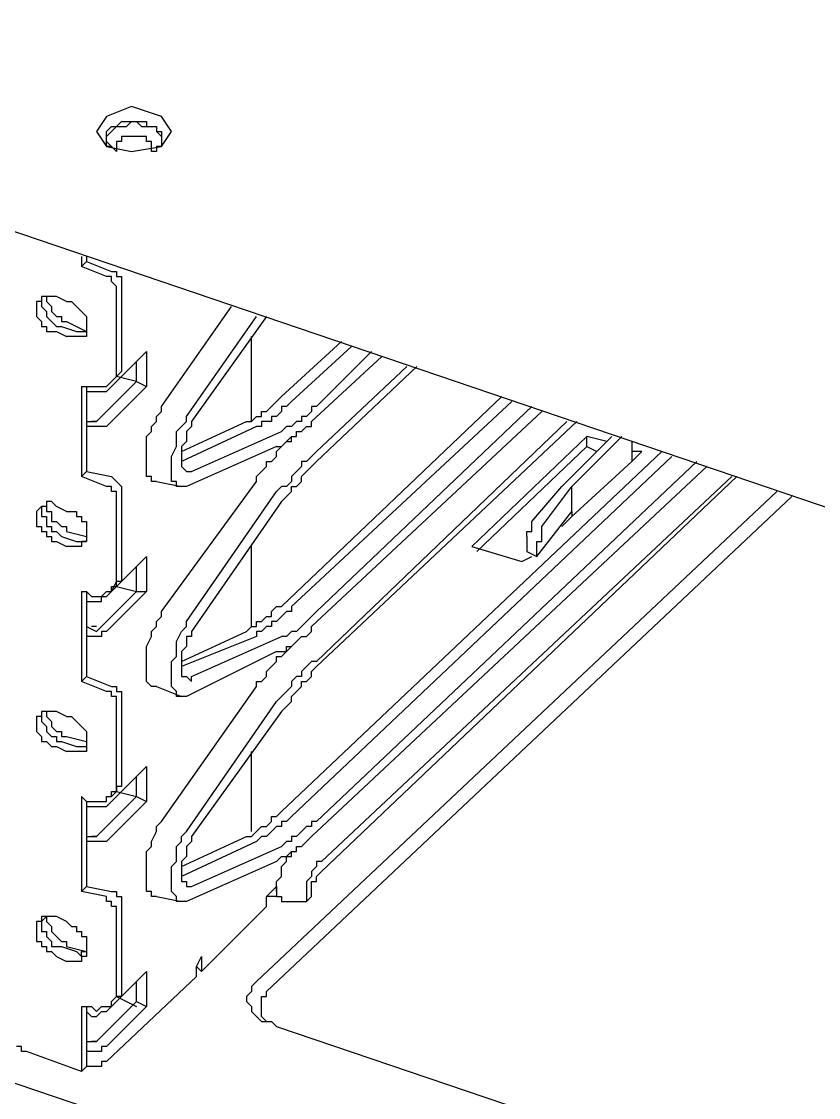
# Model space of a CAD drawing. Header units: millimetres. Extents: x 929 to 1725, y 58 to 532.
# Drawn here: x 993.68 to 1012.33, y 403.61 to 428.79 of the extents above; entities that cross this region are included whole.
import ezdxf

# ---------------------------------------------------------------- set-up
doc = ezdxf.new("R2010")
doc.units = ezdxf.units.MM
doc.header["$MEASUREMENT"] = 0
doc.layers.add('TT-WIRE-EQPM', color=6, linetype='CONTINUOUS')

msp = doc.modelspace()

# ---------------------------------------------------------------- linework, layer by layer
at = {"layer": 'TT-WIRE-EQPM', "linetype": 'Continuous'}
for points in [[(979.05247, 428.79437), (1080.99572, 394.15005)], [(997.19392, 426.21945), (996.95984, 426.57058), (996.25759, 426.80466), (995.67238, 426.57058), (995.4383, 426.21945), (995.67238, 425.86833), (996.25759, 425.75129), (996.95984, 425.86833), (997.19392, 426.21945)], [(995.90646, 425.75129), (995.90646, 425.75129), (995.78942, 425.86833), (995.78942, 425.86833), (995.67238, 425.98537), (995.67238, 425.98537), (995.67238, 425.98537), (995.67238, 426.10241), (995.67238, 426.10241), (995.78942, 426.21945), (995.78942, 426.21945), (995.78942, 426.21945), (995.90646, 426.3365), (996.02351, 426.3365), (996.02351, 426.3365), (996.14055, 426.3365), (996.25759, 426.45354), (996.37463, 426.45354), (996.49167, 426.3365), (996.60871, 426.3365), (996.60871, 426.3365), (996.72575, 426.3365), (996.8428, 426.3365), (996.8428, 426.21945), (996.8428, 426.21945), (996.95984, 426.10241), (996.95984, 426.10241), (996.95984, 425.98537), (996.95984, 425.98537), (996.95984, 425.86833), (996.8428, 425.86833), (996.8428, 425.86833), (996.8428, 425.86833), (996.8428, 425.86833), (996.8428, 425.86833), (996.8428, 425.86833), (996.8428, 425.86833), (996.8428, 425.86833), (996.8428, 425.75129), (996.8428, 425.75129), (996.72575, 425.75129)], [(995.78942, 425.86833), (995.67238, 425.86833), (995.67238, 425.98537), (995.67238, 425.98537), (995.67238, 425.98537), (995.67238, 426.10241), (995.67238, 426.10241), (995.67238, 426.10241), (995.67238, 426.21945), (995.67238, 426.21945), (995.78942, 426.3365), (995.78942, 426.3365), (995.78942, 426.3365), (995.90646, 426.3365), (995.90646, 426.3365), (996.02351, 426.45354), (996.02351, 426.45354), (996.14055, 426.45354), (996.25759, 426.45354), (996.25759, 426.45354), (996.37463, 426.45354), (996.37463, 426.45354), (996.49167, 426.45354), (996.60871, 426.45354), (996.60871, 426.3365), (996.72575, 426.3365), (996.72575, 426.3365), (996.8428, 426.3365), (996.8428, 426.3365), (996.8428, 426.21945), (996.95984, 426.21945), (996.95984, 426.21945), (996.95984, 426.10241), (996.95984, 426.10241), (996.95984, 426.10241), (996.95984, 425.98537), (996.95984, 425.98537), (996.95984, 425.98537), (996.95984, 425.86833), (996.95984, 425.86833), (996.8428, 425.86833), (996.8428, 425.86833)], [(996.72575, 425.75129), (996.72575, 425.75129), (996.72575, 425.86833), (996.72575, 425.86833), (996.72575, 425.86833), (996.72575, 425.98537), (996.72575, 425.98537), (996.60871, 425.98537), (996.60871, 425.98537), (996.60871, 426.10241), (996.49167, 426.10241), (996.49167, 426.10241), (996.37463, 426.10241), (996.37463, 426.10241), (996.25759, 426.10241), (996.25759, 426.10241), (996.14055, 426.10241), (996.14055, 426.10241), (996.02351, 426.10241), (996.02351, 425.98537), (995.90646, 425.98537), (995.90646, 425.98537), (995.90646, 425.98537), (995.90646, 425.98537), (995.90646, 425.86833), (995.90646, 425.86833), (995.90646, 425.86833), (995.90646, 425.86833), (995.90646, 425.75129), (995.90646, 425.75129), (995.90646, 425.75129)], [(995.08717, 423.29341), (995.08717, 423.05933), (995.20421, 423.17637)], [(995.20421, 423.29341), (995.20421, 423.17637)], [(995.67238, 422.82525), (995.08717, 423.05933)], [(995.20421, 423.17637), (995.78942, 422.94229)], [(995.78942, 422.94229), (995.90646, 422.94229), (995.90646, 422.94229), (995.90646, 422.82525), (995.90646, 422.82525), (996.02351, 422.82525), (996.02351, 422.82525), (996.02351, 422.70821), (996.02351, 422.70821), (996.02351, 422.70821), (996.02351, 422.59116)], [(995.90646, 422.47412), (995.90646, 422.47412), (995.90646, 422.59116), (995.90646, 422.59116), (995.90646, 422.59116), (995.78942, 422.70821), (995.78942, 422.70821), (995.78942, 422.70821), (995.78942, 422.82525), (995.67238, 422.82525), (995.67238, 422.82525)], [(995.90646, 420.7185), (995.90646, 422.47412)], [(996.02351, 422.59116), (996.02351, 420.83554)], [(994.50196, 422.35708), (994.38492, 422.35708), (994.38492, 422.35708), (994.26788, 422.35708), (994.26788, 422.35708), (994.26788, 422.35708), (994.15084, 422.35708), (994.15084, 422.35708), (994.15084, 422.24004), (994.15084, 422.24004), (994.0338, 422.24004), (994.0338, 422.24004), (994.0338, 422.123), (994.0338, 422.123), (994.0338, 422.123), (994.0338, 422.123), (994.0338, 422.00596), (994.0338, 421.88891), (994.0338, 421.88891), (994.0338, 421.88891), (994.15084, 421.77187), (994.15084, 421.77187), (994.15084, 421.77187), (994.15084, 421.65483), (994.26788, 421.65483), (994.26788, 421.65483), (994.26788, 421.53779), (994.38492, 421.53779), (994.50196, 421.53779)], [(994.26788, 422.35708), (994.15084, 422.35708), (994.15084, 422.35708), (994.15084, 422.24004), (994.15084, 422.24004), (994.15084, 422.24004), (994.15084, 422.24004), (994.15084, 422.24004), (994.15084, 422.24004), (994.15084, 422.24004), (994.15084, 422.24004), (994.15084, 422.123), (994.15084, 422.123), (994.26788, 422.00596), (994.26788, 421.88891), (994.26788, 421.88891), (994.38492, 421.77187), (994.38492, 421.77187), (994.50196, 421.65483), (994.50196, 421.65483), (994.61901, 421.65483)], [(994.26788, 422.35708), (994.26788, 422.24004), (994.26788, 422.24004), (994.38492, 422.123), (994.38492, 422.00596), (994.38492, 422.00596), (994.50196, 421.88891), (994.61901, 421.88891), (994.61901, 421.77187), (994.73605, 421.77187), (994.73605, 421.77187)], [(994.73605, 422.24004), (994.50196, 422.35708)], [(994.73605, 422.24004), (994.85309, 422.24004), (994.97013, 422.123), (994.97013, 422.123), (994.97013, 422.123), (995.08717, 422.00596), (995.08717, 422.00596), (995.08717, 422.00596), (995.20421, 421.88891), (995.20421, 421.88891), (995.20421, 421.77187), (995.20421, 421.77187), (995.20421, 421.77187), (995.20421, 421.65483), (995.20421, 421.65483), (995.20421, 421.53779), (995.20421, 421.53779), (995.20421, 421.53779), (995.20421, 421.53779), (995.20421, 421.42075), (995.08717, 421.42075), (995.08717, 421.42075), (995.08717, 421.42075), (994.97013, 421.42075), (994.97013, 421.42075), (994.97013, 421.42075), (994.85309, 421.42075), (994.85309, 421.42075), (994.73605, 421.42075)], [(996.95984, 419.78216), (998.59842, 422.123)], [(994.73605, 421.77187), (995.20421, 421.53779)], [(997.54505, 419.54808), (999.18363, 421.88891)], [(999.41771, 421.88891), (997.66209, 419.43104)], [(994.50196, 421.53779), (994.73605, 421.42075)], [(994.61901, 421.65483), (994.97013, 421.53779)], [(994.97013, 421.53779), (994.97013, 421.53779), (994.97013, 421.53779), (994.97013, 421.53779), (995.08717, 421.53779), (995.08717, 421.53779), (995.08717, 421.53779), (995.08717, 421.53779), (995.08717, 421.53779), (995.20421, 421.53779), (995.20421, 421.53779)], [(999.06659, 419.43104), (999.06659, 421.42075)], [(999.76884, 420.01625), (1001.17334, 421.30371)], [(1000.00292, 419.89921), (1001.40742, 421.18666)], [(995.67238, 420.13329), (996.60871, 421.06962)], [(996.60871, 421.06962), (996.60871, 420.25033)], [(1000.47109, 419.43104), (1002.10967, 420.95258)], [(1001.87559, 421.06962), (1000.58813, 419.78216)], [(995.20421, 420.25033), (995.20421, 420.25033), (995.32126, 420.25033), (995.32126, 420.25033), (995.4383, 420.25033), (995.4383, 420.25033), (995.55534, 420.25033), (995.55534, 420.25033), (995.67238, 420.25033), (995.67238, 420.25033), (995.67238, 420.25033), (995.78942, 420.36737), (995.78942, 420.36737), (995.78942, 420.36737), (995.78942, 420.36737), (995.90646, 420.48441), (995.90646, 420.48441), (995.90646, 420.60146), (995.90646, 420.60146), (995.90646, 420.7185), (995.90646, 420.7185)], [(996.02351, 420.83554), (996.02351, 420.83554), (996.02351, 420.7185), (996.02351, 420.7185), (996.02351, 420.7185), (996.02351, 420.60146), (996.02351, 420.60146), (996.02351, 420.60146), (995.90646, 420.48441), (995.90646, 420.48441), (995.90646, 420.48441)], [(996.37463, 420.36737), (996.37463, 420.83554)], [(1000.58813, 418.49471), (1002.92896, 420.7185)], [(1002.69488, 420.7185), (1000.58813, 418.72879)], [(995.78942, 420.36737), (995.90646, 420.48441)], [(996.37463, 420.36737), (995.90646, 420.48441)], [(995.08717, 420.25033), (995.20421, 420.25033)], [(995.08717, 420.25033), (995.08717, 418.14358)], [(995.20421, 420.25033), (995.20421, 418.26062)], [(995.4383, 419.43104), (996.37463, 420.36737)], [(996.60871, 420.25033), (995.67238, 419.314)], [(996.37463, 420.36737), (996.60871, 420.25033)], [(995.20421, 420.13329), (995.32126, 420.13329), (995.32126, 420.13329), (995.32126, 420.13329), (995.4383, 420.13329), (995.4383, 420.13329), (995.4383, 420.13329), (995.55534, 420.13329), (995.55534, 420.13329), (995.55534, 420.13329), (995.67238, 420.13329)], [(998.94955, 419.43104), (998.94955, 419.43104), (999.06659, 419.43104), (999.18363, 419.54808), (999.30067, 419.54808), (999.30067, 419.66512), (999.41771, 419.66512), (999.53475, 419.78216), (999.53475, 419.78216), (999.6518, 419.89921), (999.76884, 420.01625)], [(999.76884, 415.1005), (1004.91867, 420.01625)], [(996.8428, 418.02654), (996.72575, 418.02654), (996.72575, 418.02654), (996.72575, 418.14358), (996.60871, 418.14358), (996.60871, 418.14358), (996.60871, 418.26062), (996.60871, 418.26062), (996.60871, 418.37767), (996.60871, 418.49471), (996.60871, 418.49471), (996.60871, 418.61175), (996.60871, 418.72879), (996.60871, 418.96287), (996.60871, 419.07992), (996.72575, 419.19696), (996.72575, 419.314), (996.8428, 419.43104), (996.8428, 419.54808), (996.95984, 419.66512), (996.95984, 419.78216)], [(1000.00292, 419.89921), (999.88588, 419.78216), (999.76884, 419.78216), (999.76884, 419.66512), (999.6518, 419.54808), (999.53475, 419.54808), (999.53475, 419.43104), (999.41771, 419.43104), (999.30067, 419.43104), (999.30067, 419.314), (999.18363, 419.314)], [(1000.58813, 419.78216), (1000.47109, 419.78216), (1000.47109, 419.66512), (1000.35404, 419.54808), (1000.237, 419.54808), (1000.237, 419.43104), (1000.11996, 419.43104), (1000.00292, 419.314), (1000.00292, 419.314), (999.88588, 419.314), (999.76884, 419.19696)], [(1000.00292, 415.1005), (1005.15275, 419.89921)], [(1000.47109, 414.63233), (1005.855, 419.66512)], [(1005.62092, 419.78216), (1000.58813, 414.98346)], [(995.20421, 419.43104), (995.4383, 419.43104)], [(995.4383, 419.43104), (995.32126, 419.43104)], [(997.54505, 417.9095), (997.54505, 417.9095), (997.54505, 417.9095), (997.428, 417.9095), (997.428, 417.9095), (997.428, 417.9095), (997.31096, 417.9095), (997.31096, 417.9095), (997.31096, 417.9095), (997.31096, 418.02654), (997.31096, 418.02654), (997.19392, 418.02654), (997.19392, 418.14358), (997.19392, 418.14358), (997.19392, 418.26062), (997.19392, 418.37767), (997.19392, 418.49471), (997.19392, 418.61175), (997.31096, 418.84583), (997.31096, 418.96287), (997.31096, 419.19696), (997.428, 419.314), (997.54505, 419.43104), (997.54505, 419.54808)], [(997.66209, 419.43104), (997.66209, 419.314), (997.54505, 419.19696), (997.54505, 419.07992), (997.54505, 418.96287), (997.428, 418.84583), (997.428, 418.72879), (997.428, 418.72879), (997.428, 418.61175), (997.428, 418.49471), (997.428, 418.37767), (997.428, 418.37767), (997.428, 418.37767), (997.54505, 418.26062), (997.54505, 418.26062), (997.54505, 418.26062), (997.54505, 418.26062), (997.54505, 418.26062), (997.66209, 418.26062), (997.66209, 418.26062), (997.66209, 418.26062)], [(997.428, 418.72879), (998.94955, 419.43104)], [(999.6518, 418.84583), (999.76884, 418.84583), (999.88588, 418.96287), (999.88588, 418.96287), (1000.00292, 419.07992), (1000.11996, 419.07992), (1000.11996, 419.19696), (1000.237, 419.19696), (1000.35404, 419.314), (1000.47109, 419.314), (1000.47109, 419.43104)], [(1000.58813, 413.696), (1006.67429, 419.43104)], [(1006.44021, 419.43104), (1000.58813, 413.81304)], [(995.67238, 419.314), (995.55534, 419.314), (995.55534, 419.314), (995.55534, 419.314), (995.4383, 419.314), (995.4383, 419.314), (995.4383, 419.314), (995.32126, 419.314), (995.32126, 419.314), (995.32126, 419.314), (995.20421, 419.314)], [(999.18363, 419.314), (997.428, 418.49471)], [(997.66209, 418.26062), (999.76884, 419.19696)], [(999.18363, 418.02654), (999.18363, 418.14358), (999.30067, 418.26062), (999.41771, 418.37767), (999.41771, 418.49471), (999.53475, 418.49471), (999.6518, 418.61175), (999.6518, 418.72879), (999.76884, 418.84583), (999.88588, 418.96287), (1000.00292, 418.96287)], [(1000.00292, 418.96287), (1000.00292, 419.07992)], [(1006.90838, 419.07992), (1004.21642, 416.505)], [(1007.49358, 419.07992), (1006.32317, 417.9095)], [(1006.55725, 417.32429), (1006.55725, 417.9095), (1007.72767, 419.07992)], [(1006.90838, 418.84583), (1006.90838, 419.07992)], [(1007.37654, 418.96287), (1006.90838, 419.07992)], [(1007.96175, 418.96287), (1007.96175, 418.49471)], [(999.6518, 418.84583), (997.54505, 417.9095)], [(1000.58813, 418.72879), (1000.47109, 418.61175), (1000.35404, 418.49471), (1000.237, 418.49471), (1000.237, 418.37767), (1000.11996, 418.26062), (1000.00292, 418.14358), (1000.00292, 418.02654), (999.88588, 417.9095), (999.76884, 417.9095), (999.6518, 417.79246)], [(999.76884, 410.30179), (1008.664, 418.72879)], [(1004.33346, 416.38796), (1006.90838, 418.84583)], [(1006.90838, 418.84583), (1007.14246, 418.72879)], [(1008.19583, 418.72879), (1007.96175, 418.72879)], [(1007.96175, 418.49471), (1008.19583, 418.72879)], [(999.76884, 417.55837), (999.88588, 417.67542), (1000.00292, 417.79246), (1000.00292, 417.9095), (1000.11996, 417.9095), (1000.237, 418.02654), (1000.237, 418.14358), (1000.35404, 418.26062), (1000.47109, 418.37767), (1000.47109, 418.37767), (1000.58813, 418.49471)], [(1000.00292, 410.18475), (1008.89808, 418.61175)], [(1009.48329, 418.49471), (1000.58813, 410.06771)], [(1006.55725, 417.20725), (1007.96175, 418.49471)], [(995.08717, 418.14358), (995.20421, 418.26062)], [(995.67238, 417.9095), (995.08717, 418.14358)], [(995.20421, 418.26062), (995.78942, 418.14358)], [(995.78942, 418.14358), (995.90646, 418.02654), (995.90646, 418.02654), (995.90646, 418.02654), (995.90646, 418.02654), (996.02351, 417.9095), (996.02351, 417.9095), (996.02351, 417.9095), (996.02351, 417.79246), (996.02351, 417.79246), (996.02351, 417.79246)], [(1000.47109, 409.71659), (1009.71737, 418.37767)], [(1000.70517, 408.8973), (1010.41962, 418.14358)], [(1010.30258, 418.14358), (1000.70517, 409.13138)], [(995.90646, 417.67542), (995.90646, 417.67542), (995.90646, 417.67542), (995.90646, 417.79246), (995.90646, 417.79246), (995.78942, 417.79246), (995.78942, 417.9095), (995.78942, 417.9095), (995.78942, 417.9095), (995.67238, 417.9095), (995.67238, 417.9095)], [(996.8428, 418.02654), (997.428, 417.9095)], [(996.95984, 414.98346), (999.18363, 418.02654)], [(1005.50388, 416.73908), (1005.50388, 416.73908), (1005.50388, 416.73908), (1005.50388, 416.73908), (1005.50388, 416.73908), (1005.50388, 416.73908), (1005.50388, 416.85612), (1005.62092, 416.85612), (1005.62092, 416.85612), (1005.62092, 416.85612), (1005.62092, 416.85612), (1005.62092, 416.97317), (1005.62092, 416.97317), (1005.62092, 416.97317), (1005.62092, 416.97317), (1005.62092, 416.97317), (1005.62092, 416.97317), (1005.62092, 416.97317), (1005.62092, 417.09021), (1005.62092, 417.09021), (1005.62092, 417.09021), (1006.32317, 417.9095)], [(1005.73796, 416.27092), (1005.73796, 416.62204), (1005.73796, 416.62204), (1005.73796, 416.62204), (1005.855, 416.62204), (1005.855, 416.73908), (1005.855, 416.73908), (1005.855, 416.73908), (1005.855, 416.73908), (1005.855, 416.73908), (1005.855, 416.85612), (1005.855, 416.85612), (1005.855, 416.85612), (1005.855, 416.85612), (1005.855, 416.85612), (1005.855, 416.85612), (1005.855, 416.97317), (1005.855, 416.97317), (1005.855, 416.97317), (1005.855, 416.97317), (1005.855, 416.97317), (1005.855, 416.97317), (1006.55725, 417.9095)], [(995.90646, 415.91979), (995.90646, 417.67542)], [(996.02351, 417.79246), (996.02351, 416.03683)], [(997.54505, 414.74938), (999.6518, 417.79246)], [(1011.35596, 417.79246), (999.18363, 406.32238)], [(1011.70708, 417.67542), (999.41771, 406.0883)], [(994.50196, 417.44133), (994.38492, 417.55837), (994.38492, 417.55837), (994.26788, 417.55837), (994.26788, 417.44133), (994.15084, 417.44133), (994.15084, 417.44133), (994.0338, 417.32429), (994.0338, 417.32429), (994.0338, 417.32429), (994.0338, 417.20725), (994.0338, 417.20725), (994.0338, 417.09021), (994.0338, 416.97317), (994.15084, 416.97317), (994.15084, 416.85612), (994.26788, 416.85612), (994.26788, 416.73908), (994.38492, 416.73908), (994.38492, 416.62204), (994.50196, 416.62204)], [(994.26788, 417.44133), (994.15084, 417.44133), (994.15084, 417.44133), (994.15084, 417.44133), (994.15084, 417.44133), (994.15084, 417.44133), (994.15084, 417.44133), (994.15084, 417.44133), (994.15084, 417.32429), (994.15084, 417.32429), (994.15084, 417.32429), (994.15084, 417.32429), (994.15084, 417.20725), (994.26788, 417.20725), (994.26788, 417.09021), (994.26788, 416.97317), (994.38492, 416.97317), (994.38492, 416.85612), (994.50196, 416.85612), (994.50196, 416.85612), (994.61901, 416.73908)], [(994.26788, 417.55837), (994.26788, 417.44133), (994.26788, 417.32429), (994.38492, 417.32429), (994.38492, 417.20725), (994.38492, 417.09021), (994.50196, 417.09021), (994.61901, 416.97317), (994.61901, 416.97317), (994.73605, 416.97317), (994.73605, 416.85612)], [(994.73605, 417.32429), (994.50196, 417.44133)], [(999.76884, 417.55837), (997.66209, 414.51529)], [(994.73605, 417.32429), (994.85309, 417.32429), (994.97013, 417.32429), (994.97013, 417.20725), (994.97013, 417.20725), (995.08717, 417.20725), (995.08717, 417.20725), (995.08717, 417.09021), (995.20421, 417.09021), (995.20421, 416.97317), (995.20421, 416.97317), (995.20421, 416.97317), (995.20421, 416.85612), (995.20421, 416.85612), (995.20421, 416.73908), (995.20421, 416.73908), (995.20421, 416.73908), (995.20421, 416.62204), (995.20421, 416.62204), (995.20421, 416.62204), (995.08717, 416.62204), (995.08717, 416.62204), (995.08717, 416.505), (994.97013, 416.505), (994.97013, 416.505), (994.97013, 416.505), (994.85309, 416.505), (994.85309, 416.505), (994.73605, 416.505)], [(1005.50388, 416.38796), (1005.73796, 416.27092), (1006.55725, 417.32429)], [(1006.32317, 416.97317), (1006.55725, 417.20725)], [(1006.55725, 417.32429), (1006.55725, 417.20725)], [(994.61901, 416.73908), (994.97013, 416.62204)], [(994.73605, 416.85612), (995.20421, 416.73908)], [(1005.50388, 416.73908), (1005.50388, 416.38796)], [(994.50196, 416.62204), (994.73605, 416.505)], [(994.97013, 416.62204), (994.97013, 416.62204), (994.97013, 416.62204), (994.97013, 416.62204), (995.08717, 416.62204), (995.08717, 416.62204), (995.08717, 416.62204), (995.08717, 416.62204), (995.08717, 416.62204), (995.20421, 416.62204), (995.20421, 416.62204)], [(999.06659, 414.63233), (999.06659, 416.505)], [(1004.21642, 416.505), (1005.38683, 416.15387)], [(995.67238, 415.33458), (996.60871, 416.27092)], [(996.60871, 416.27092), (996.60871, 415.45163)], [(1005.38683, 416.15387), (1005.62092, 416.27092)], [(995.20421, 415.45163), (995.20421, 415.45163), (995.32126, 415.33458), (995.32126, 415.33458), (995.4383, 415.33458), (995.4383, 415.33458), (995.55534, 415.33458), (995.55534, 415.33458), (995.67238, 415.45163), (995.67238, 415.45163), (995.67238, 415.45163), (995.78942, 415.45163), (995.78942, 415.45163), (995.78942, 415.56867), (995.78942, 415.56867), (995.90646, 415.56867), (995.90646, 415.68571), (995.90646, 415.68571), (995.90646, 415.80275), (995.90646, 415.80275), (995.90646, 415.91979)], [(996.02351, 416.03683), (996.02351, 415.91979), (996.02351, 415.91979), (996.02351, 415.91979), (996.02351, 415.80275), (996.02351, 415.80275), (996.02351, 415.80275), (996.02351, 415.68571), (995.90646, 415.68571), (995.90646, 415.68571), (995.90646, 415.68571)], [(996.37463, 415.45163), (996.37463, 416.03683)], [(995.78942, 415.45163), (995.90646, 415.68571)], [(995.08717, 415.45163), (995.20421, 415.45163)], [(995.08717, 415.45163), (995.08717, 413.34488)], [(995.20421, 415.45163), (995.20421, 413.46192)], [(995.4383, 414.51529), (996.37463, 415.45163)], [(996.60871, 415.45163), (995.67238, 414.51529)], [(995.90646, 415.56867), (996.37463, 415.45163)], [(996.37463, 415.45163), (996.60871, 415.45163)], [(995.20421, 415.21754), (995.32126, 415.21754), (995.32126, 415.21754), (995.32126, 415.21754), (995.4383, 415.21754), (995.4383, 415.21754), (995.4383, 415.21754), (995.55534, 415.21754), (995.55534, 415.21754), (995.55534, 415.33458), (995.67238, 415.33458)], [(996.8428, 413.22783), (996.72575, 413.22783), (996.72575, 413.22783), (996.72575, 413.22783), (996.60871, 413.34488), (996.60871, 413.34488), (996.60871, 413.46192), (996.60871, 413.46192), (996.60871, 413.57896), (996.60871, 413.57896), (996.60871, 413.696), (996.60871, 413.81304), (996.60871, 413.93008), (996.60871, 414.04713), (996.60871, 414.16417), (996.72575, 414.39825), (996.72575, 414.51529), (996.8428, 414.63233), (996.8428, 414.74938), (996.95984, 414.86642), (996.95984, 414.98346)], [(998.94955, 414.51529), (998.94955, 414.51529), (999.06659, 414.63233), (999.18363, 414.63233), (999.18363, 414.74938), (999.30067, 414.74938), (999.41771, 414.86642), (999.53475, 414.86642), (999.53475, 414.98346), (999.6518, 415.1005), (999.76884, 415.1005)], [(1000.00292, 414.98346), (999.88588, 414.98346), (999.76884, 414.86642), (999.76884, 414.86642), (999.6518, 414.74938), (999.53475, 414.74938), (999.53475, 414.63233), (999.41771, 414.63233), (999.30067, 414.51529), (999.18363, 414.51529), (999.18363, 414.51529)], [(1000.58813, 414.98346), (1000.47109, 414.86642), (1000.47109, 414.86642), (1000.35404, 414.74938), (1000.237, 414.63233), (1000.237, 414.63233), (1000.11996, 414.51529), (1000.00292, 414.51529), (1000.00292, 414.51529), (999.88588, 414.39825), (999.76884, 414.39825)], [(1000.00292, 415.1005), (1000.00292, 414.98346)], [(995.20421, 414.63233), (995.4383, 414.51529)], [(995.4383, 414.63233), (995.32126, 414.63233)], [(997.54505, 412.99375), (997.54505, 412.99375), (997.54505, 412.99375), (997.428, 412.99375), (997.428, 412.99375), (997.428, 412.99375), (997.31096, 412.99375), (997.31096, 413.11079), (997.31096, 413.11079), (997.31096, 413.11079), (997.31096, 413.11079), (997.19392, 413.22783), (997.19392, 413.22783), (997.19392, 413.34488), (997.19392, 413.34488), (997.19392, 413.46192), (997.19392, 413.696), (997.19392, 413.81304), (997.31096, 413.93008), (997.31096, 414.16417), (997.31096, 414.28121), (997.428, 414.51529), (997.54505, 414.63233), (997.54505, 414.74938)], [(999.6518, 414.04713), (999.76884, 414.04713), (999.88588, 414.04713), (999.88588, 414.16417), (1000.00292, 414.16417), (1000.11996, 414.28121), (1000.11996, 414.28121), (1000.237, 414.39825), (1000.35404, 414.39825), (1000.47109, 414.51529), (1000.47109, 414.63233)], [(995.67238, 414.51529), (995.55534, 414.51529), (995.55534, 414.39825), (995.55534, 414.39825), (995.4383, 414.39825), (995.4383, 414.39825), (995.4383, 414.39825), (995.32126, 414.39825), (995.32126, 414.39825), (995.32126, 414.39825), (995.20421, 414.39825)], [(997.66209, 414.51529), (997.66209, 414.39825), (997.54505, 414.39825), (997.54505, 414.28121), (997.54505, 414.16417), (997.428, 414.04713), (997.428, 413.93008), (997.428, 413.81304), (997.428, 413.696), (997.428, 413.696), (997.428, 413.57896), (997.428, 413.46192), (997.428, 413.46192), (997.54505, 413.46192), (997.54505, 413.46192), (997.54505, 413.46192), (997.54505, 413.46192), (997.54505, 413.46192), (997.66209, 413.34488), (997.66209, 413.46192), (997.66209, 413.46192)], [(997.428, 413.81304), (998.94955, 414.51529)], [(999.18363, 414.39825), (997.428, 413.696)], [(997.66209, 413.46192), (999.76884, 414.39825)], [(999.18363, 414.51529), (999.18363, 414.39825)], [(999.18363, 413.22783), (999.18363, 413.34488), (999.30067, 413.34488), (999.41771, 413.46192), (999.41771, 413.57896), (999.53475, 413.696), (999.6518, 413.81304), (999.6518, 413.93008), (999.76884, 413.93008), (999.88588, 414.04713), (1000.00292, 414.16417)], [(999.6518, 414.04713), (997.54505, 412.99375)], [(1000.58813, 413.81304), (1000.47109, 413.81304), (1000.35404, 413.696), (1000.237, 413.57896), (1000.237, 413.46192), (1000.11996, 413.46192), (1000.00292, 413.34488), (1000.00292, 413.22783), (999.88588, 413.11079), (999.76884, 412.99375), (999.6518, 412.87671)], [(999.76884, 412.64263), (999.88588, 412.75967), (1000.00292, 412.87671), (1000.00292, 412.99375), (1000.11996, 413.11079), (1000.237, 413.22783), (1000.237, 413.34488), (1000.35404, 413.34488), (1000.47109, 413.46192), (1000.47109, 413.57896), (1000.58813, 413.696)], [(995.08717, 413.34488), (995.20421, 413.46192)], [(995.20421, 413.46192), (995.78942, 413.22783)], [(995.67238, 413.11079), (995.08717, 413.34488)], [(995.90646, 412.75967), (995.90646, 412.87671), (995.90646, 412.87671), (995.90646, 412.87671), (995.90646, 412.99375), (995.78942, 412.99375), (995.78942, 412.99375), (995.78942, 412.99375), (995.78942, 413.11079), (995.67238, 413.11079), (995.67238, 413.11079)], [(995.78942, 413.22783), (995.90646, 413.22783), (995.90646, 413.22783), (995.90646, 413.22783), (995.90646, 413.11079), (996.02351, 413.11079), (996.02351, 413.11079), (996.02351, 412.99375), (996.02351, 412.99375), (996.02351, 412.99375), (996.02351, 412.87671)], [(996.8428, 413.22783), (997.428, 412.99375)], [(996.95984, 410.06771), (999.18363, 413.22783)], [(996.02351, 412.87671), (996.02351, 411.12109)], [(997.54505, 409.83363), (999.6518, 412.87671)], [(994.50196, 412.64263), (994.38492, 412.64263), (994.38492, 412.64263), (994.26788, 412.64263), (994.26788, 412.64263), (994.26788, 412.64263), (994.15084, 412.64263), (994.15084, 412.64263), (994.15084, 412.64263), (994.15084, 412.52559), (994.0338, 412.52559), (994.0338, 412.52559), (994.0338, 412.52559), (994.0338, 412.40854), (994.0338, 412.40854), (994.0338, 412.40854), (994.0338, 412.2915), (994.0338, 412.2915), (994.0338, 412.17446), (994.0338, 412.17446), (994.15084, 412.05742), (994.15084, 412.05742), (994.15084, 412.05742), (994.15084, 411.94038), (994.26788, 411.94038), (994.26788, 411.94038), (994.26788, 411.94038), (994.38492, 411.82334), (994.50196, 411.82334)], [(994.26788, 412.64263), (994.15084, 412.64263), (994.15084, 412.64263), (994.15084, 412.64263), (994.15084, 412.64263), (994.15084, 412.52559), (994.15084, 412.52559), (994.15084, 412.52559), (994.15084, 412.52559), (994.15084, 412.52559), (994.15084, 412.52559), (994.15084, 412.40854), (994.15084, 412.40854), (994.26788, 412.2915), (994.26788, 412.2915), (994.26788, 412.17446), (994.38492, 412.05742), (994.38492, 412.05742), (994.50196, 412.05742), (994.50196, 411.94038), (994.61901, 411.94038)], [(994.26788, 412.64263), (994.26788, 412.64263), (994.26788, 412.52559), (994.38492, 412.40854), (994.38492, 412.40854), (994.38492, 412.2915), (994.50196, 412.17446), (994.61901, 412.17446), (994.61901, 412.05742), (994.73605, 412.05742), (994.73605, 412.05742)], [(994.73605, 412.52559), (994.50196, 412.64263)], [(995.90646, 411.00404), (995.90646, 412.75967)], [(999.76884, 412.64263), (997.66209, 409.71659)], [(994.73605, 412.52559), (994.85309, 412.52559), (994.97013, 412.40854), (994.97013, 412.40854), (994.97013, 412.40854), (995.08717, 412.2915), (995.08717, 412.2915), (995.08717, 412.2915), (995.20421, 412.17446), (995.20421, 412.17446), (995.20421, 412.17446), (995.20421, 412.05742), (995.20421, 412.05742), (995.20421, 411.94038), (995.20421, 411.94038), (995.20421, 411.94038), (995.20421, 411.82334), (995.20421, 411.82334), (995.20421, 411.82334), (995.20421, 411.70629), (995.08717, 411.70629), (995.08717, 411.70629), (995.08717, 411.70629), (994.97013, 411.70629), (994.97013, 411.70629), (994.97013, 411.70629), (994.85309, 411.70629), (994.85309, 411.70629), (994.73605, 411.70629)], [(994.61901, 411.94038), (994.97013, 411.82334)], [(994.73605, 412.05742), (995.20421, 411.94038)], [(994.50196, 411.82334), (994.73605, 411.70629)], [(994.97013, 411.82334), (994.97013, 411.82334), (994.97013, 411.82334), (994.97013, 411.82334), (995.08717, 411.82334), (995.08717, 411.82334), (995.08717, 411.82334), (995.08717, 411.82334), (995.08717, 411.82334), (995.20421, 411.82334), (995.20421, 411.82334)], [(999.06659, 409.83363), (999.06659, 411.70629)], [(995.67238, 410.41884), (996.60871, 411.35517)], [(996.60871, 411.35517), (996.60871, 410.53588)], [(996.02351, 411.12109), (996.02351, 411.12109), (996.02351, 411.12109), (996.02351, 411.00404), (996.02351, 411.00404), (996.02351, 411.00404), (996.02351, 410.887), (996.02351, 410.887), (995.90646, 410.887), (995.90646, 410.76996), (995.90646, 410.76996)], [(996.37463, 410.65292), (996.37463, 411.12109)], [(995.20421, 410.53588), (995.20421, 410.53588), (995.32126, 410.53588), (995.32126, 410.53588), (995.4383, 410.53588), (995.4383, 410.53588), (995.55534, 410.53588), (995.55534, 410.53588), (995.67238, 410.53588), (995.67238, 410.53588), (995.67238, 410.65292), (995.78942, 410.65292), (995.78942, 410.65292), (995.78942, 410.65292), (995.78942, 410.76996), (995.90646, 410.76996), (995.90646, 410.76996), (995.90646, 410.887), (995.90646, 410.887), (995.90646, 411.00404), (995.90646, 411.00404)], [(995.08717, 410.65292), (995.20421, 410.53588)], [(995.08717, 410.65292), (995.08717, 408.42913)], [(995.4383, 409.71659), (996.37463, 410.65292)], [(995.78942, 410.65292), (995.90646, 410.76996)], [(995.90646, 410.76996), (996.37463, 410.65292)], [(996.37463, 410.65292), (996.60871, 410.53588)], [(995.20421, 410.53588), (995.20421, 408.54617)], [(995.20421, 410.41884), (995.32126, 410.41884), (995.32126, 410.41884), (995.32126, 410.41884), (995.4383, 410.41884), (995.4383, 410.41884), (995.4383, 410.41884), (995.55534, 410.41884), (995.55534, 410.41884), (995.55534, 410.41884), (995.67238, 410.41884)], [(996.60871, 410.53588), (995.67238, 409.59954)], [(998.94955, 409.71659), (998.94955, 409.71659), (999.06659, 409.71659), (999.18363, 409.83363), (999.18363, 409.83363), (999.30067, 409.95067), (999.41771, 409.95067), (999.53475, 410.06771), (999.53475, 410.18475), (999.6518, 410.18475), (999.76884, 410.30179)], [(1000.00292, 410.18475), (999.88588, 410.06771), (999.76884, 410.06771), (999.76884, 409.95067), (999.6518, 409.95067), (999.53475, 409.83363), (999.53475, 409.83363), (999.41771, 409.71659), (999.30067, 409.71659), (999.18363, 409.59954), (999.18363, 409.59954)], [(996.8428, 408.31209), (996.72575, 408.31209), (996.72575, 408.31209), (996.72575, 408.42913), (996.60871, 408.42913), (996.60871, 408.54617), (996.60871, 408.54617), (996.60871, 408.66321), (996.60871, 408.66321), (996.60871, 408.78025), (996.60871, 408.8973), (996.60871, 409.01434), (996.60871, 409.13138), (996.60871, 409.24842), (996.60871, 409.36546), (996.72575, 409.4825), (996.72575, 409.59954), (996.8428, 409.83363), (996.8428, 409.95067), (996.95984, 410.06771), (996.95984, 410.06771)], [(999.6518, 409.13138), (997.54505, 408.19505), (997.54505, 408.19505), (997.428, 408.19505), (997.428, 408.19505), (997.31096, 408.19505), (997.31096, 408.19505), (997.31096, 408.31209), (997.19392, 408.42913), (997.19392, 408.42913), (997.19392, 408.54617), (997.19392, 408.66321), (997.19392, 408.78025), (997.19392, 408.8973), (997.19392, 409.01434), (997.31096, 409.13138), (997.31096, 409.24842), (997.31096, 409.4825), (997.428, 409.59954), (997.428, 409.71659), (997.54505, 409.83363), (997.54505, 409.83363)], [(1000.58813, 410.06771), (1000.47109, 410.06771), (1000.47109, 409.95067), (1000.35404, 409.95067), (1000.237, 409.83363), (1000.237, 409.83363), (1000.11996, 409.71659), (1000.00292, 409.71659), (1000.00292, 409.59954), (999.88588, 409.59954), (999.76884, 409.4825)], [(995.20421, 409.71659), (995.4383, 409.71659)], [(995.67238, 409.59954), (995.55534, 409.59954), (995.55534, 409.59954), (995.55534, 409.59954), (995.4383, 409.59954), (995.4383, 409.59954), (995.4383, 409.59954), (995.32126, 409.59954), (995.32126, 409.59954), (995.32126, 409.59954), (995.20421, 409.59954)], [(995.4383, 409.71659), (995.32126, 409.71659)], [(997.66209, 409.71659), (997.66209, 409.59954), (997.54505, 409.4825), (997.54505, 409.36546), (997.54505, 409.24842), (997.428, 409.13138), (997.428, 409.13138), (997.428, 409.01434), (997.428, 408.8973), (997.428, 408.78025), (997.428, 408.78025), (997.428, 408.66321), (997.428, 408.66321), (997.54505, 408.66321), (997.54505, 408.54617), (997.54505, 408.54617), (997.54505, 408.54617), (997.54505, 408.54617), (997.66209, 408.54617), (997.66209, 408.54617), (997.66209, 408.54617), (999.76884, 409.4825)], [(997.428, 409.01434), (998.94955, 409.71659)], [(999.18363, 409.59954), (997.428, 408.78025)], [(999.6518, 409.13138), (999.76884, 409.24842), (999.88588, 409.24842), (999.88588, 409.24842), (1000.00292, 409.36546), (1000.11996, 409.36546), (1000.11996, 409.4825), (1000.237, 409.4825), (1000.35404, 409.59954), (1000.47109, 409.71659), (1000.47109, 409.71659)], [(999.6518, 408.42913), (999.6518, 408.54617), (999.6518, 408.54617), (999.6518, 408.66321), (999.76884, 408.78025), (999.76884, 408.8973), (999.76884, 409.01434), (999.88588, 409.13138), (999.88588, 409.24842), (1000.00292, 409.24842), (1000.00292, 409.36546)], [(978.23318, 409.13138), (1080.29347, 374.48706)], [(1000.70517, 409.13138), (1000.58813, 409.13138), (1000.58813, 409.13138), (1000.58813, 409.01434), (1000.58813, 409.01434), (1000.47109, 408.8973), (1000.47109, 408.8973), (1000.47109, 408.8973), (1000.47109, 408.78025), (1000.47109, 408.78025), (1000.35404, 408.66321), (1000.35404, 408.66321), (1000.35404, 408.54617), (1000.35404, 408.54617), (1000.35404, 408.42913), (1000.35404, 408.42913), (1000.35404, 408.31209), (1000.35404, 408.31209), (1000.35404, 408.19505), (1000.35404, 408.19505), (1000.35404, 408.19505)], [(1000.47109, 408.31209), (1000.47109, 408.31209), (1000.47109, 408.31209), (1000.47109, 408.42913), (1000.47109, 408.42913), (1000.47109, 408.42913), (1000.47109, 408.42913), (1000.47109, 408.54617), (1000.47109, 408.54617), (1000.47109, 408.54617), (1000.47109, 408.54617), (1000.47109, 408.66321), (1000.58813, 408.66321), (1000.58813, 408.66321), (1000.58813, 408.78025), (1000.58813, 408.78025), (1000.58813, 408.78025), (1000.58813, 408.78025), (1000.58813, 408.78025), (1000.70517, 408.8973), (1000.70517, 408.8973)], [(995.08717, 408.42913), (995.20421, 408.54617)], [(995.67238, 408.31209), (995.08717, 408.42913)], [(995.20421, 408.54617), (995.78942, 408.42913)], [(995.78942, 408.42913), (995.90646, 408.42913), (995.90646, 408.31209), (995.90646, 408.31209), (995.90646, 408.31209), (996.02351, 408.31209), (996.02351, 408.19505), (996.02351, 408.19505), (996.02351, 408.19505), (996.02351, 408.078), (996.02351, 408.078)], [(999.41771, 408.31209), (999.6518, 408.54617)], [(999.6518, 408.54617), (999.6518, 408.42913)], [(999.6518, 408.42913), (999.6518, 408.42913), (999.6518, 408.42913), (999.6518, 408.42913), (999.6518, 408.42913), (999.6518, 408.42913), (999.6518, 408.42913), (999.6518, 408.42913), (999.6518, 408.31209), (999.6518, 408.31209), (999.6518, 408.31209), (999.6518, 408.31209), (999.6518, 408.31209), (999.6518, 408.31209), (999.6518, 408.31209), (999.6518, 408.31209), (999.6518, 408.31209), (999.6518, 408.31209), (999.6518, 408.31209), (999.6518, 408.31209), (999.6518, 408.31209), (999.6518, 408.31209), (999.6518, 408.31209), (999.6518, 408.31209), (999.6518, 408.31209), (999.6518, 408.31209), (999.6518, 408.31209), (999.6518, 408.31209), (999.6518, 408.31209), (999.6518, 408.31209), (999.6518, 408.31209), (999.76884, 408.31209), (999.76884, 408.19505), (999.88588, 408.19505), (999.88588, 408.19505), (1000.00292, 408.19505), (1000.00292, 408.19505), (1000.11996, 408.19505), (1000.11996, 408.19505), (1000.237, 408.19505), (1000.35404, 408.19505)], [(995.90646, 407.96096), (995.90646, 407.96096), (995.90646, 407.96096), (995.90646, 408.078), (995.90646, 408.078), (995.78942, 408.078), (995.78942, 408.19505), (995.78942, 408.19505), (995.78942, 408.19505), (995.67238, 408.19505), (995.67238, 408.31209)], [(996.02351, 408.078), (996.02351, 406.32238)], [(996.8428, 408.31209), (997.428, 408.19505)], [(997.89617, 406.55646), (999.41771, 408.078)], [(999.6518, 408.31209), (999.41771, 408.31209)], [(999.41771, 408.078), (999.41771, 408.31209)], [(1000.35404, 408.19505), (1000.47109, 408.31209)], [(994.50196, 407.84392), (994.38492, 407.84392), (994.38492, 407.84392), (994.26788, 407.84392), (994.26788, 407.84392), (994.26788, 407.84392), (994.15084, 407.84392), (994.15084, 407.72688), (994.15084, 407.72688), (994.15084, 407.72688), (994.0338, 407.72688), (994.0338, 407.60984), (994.0338, 407.60984), (994.0338, 407.60984), (994.0338, 407.60984), (994.0338, 407.4928), (994.0338, 407.4928), (994.0338, 407.37575), (994.0338, 407.37575), (994.0338, 407.25871), (994.15084, 407.25871), (994.15084, 407.25871), (994.15084, 407.14167), (994.15084, 407.14167), (994.26788, 407.14167), (994.26788, 407.02463), (994.26788, 407.02463), (994.38492, 407.02463), (994.50196, 406.90759)], [(994.26788, 407.84392), (994.15084, 407.72688), (994.15084, 407.72688), (994.15084, 407.72688), (994.15084, 407.72688), (994.15084, 407.72688), (994.15084, 407.72688), (994.15084, 407.72688), (994.15084, 407.72688), (994.15084, 407.72688), (994.15084, 407.60984), (994.15084, 407.60984), (994.15084, 407.4928), (994.26788, 407.4928), (994.26788, 407.37575), (994.26788, 407.37575), (994.38492, 407.25871), (994.38492, 407.14167), (994.50196, 407.14167), (994.50196, 407.14167), (994.61901, 407.14167)], [(994.26788, 407.84392), (994.26788, 407.72688), (994.26788, 407.72688), (994.38492, 407.60984), (994.38492, 407.4928), (994.38492, 407.4928), (994.50196, 407.37575), (994.61901, 407.25871), (994.61901, 407.25871), (994.73605, 407.25871), (994.73605, 407.14167)], [(994.73605, 407.72688), (994.50196, 407.84392)], [(995.90646, 406.20534), (995.90646, 407.96096)], [(994.73605, 407.72688), (994.85309, 407.60984), (994.97013, 407.60984), (994.97013, 407.60984), (994.97013, 407.4928), (995.08717, 407.4928), (995.08717, 407.4928), (995.08717, 407.37575), (995.20421, 407.37575), (995.20421, 407.37575), (995.20421, 407.25871), (995.20421, 407.25871), (995.20421, 407.14167), (995.20421, 407.14167), (995.20421, 407.02463), (995.20421, 407.02463), (995.20421, 407.02463), (995.20421, 407.02463), (995.20421, 406.90759), (995.20421, 406.90759), (995.08717, 406.90759), (995.08717, 406.90759), (995.08717, 406.79055), (994.97013, 406.79055), (994.97013, 406.79055), (994.97013, 406.79055), (994.85309, 406.79055), (994.85309, 406.79055), (994.73605, 406.79055)], [(994.61901, 407.14167), (994.97013, 407.02463)], [(994.73605, 407.14167), (995.20421, 407.02463)], [(994.50196, 406.90759), (994.73605, 406.79055)], [(994.97013, 407.02463), (994.97013, 407.02463), (994.97013, 407.02463), (994.97013, 407.02463), (995.08717, 406.90759), (995.08717, 406.90759), (995.08717, 406.90759), (995.08717, 406.90759), (995.08717, 407.02463), (995.20421, 407.02463), (995.20421, 407.02463)], [(997.77913, 406.6735), (997.89617, 406.90759)], [(997.89617, 406.90759), (997.89617, 406.55646)], [(995.67238, 405.62013), (996.60871, 406.55646)], [(996.60871, 406.55646), (996.60871, 405.73717)], [(997.89617, 406.55646), (997.77913, 406.6735)], [(997.77913, 406.43942), (997.77913, 406.6735)], [(995.67238, 404.44971), (997.77913, 406.43942)], [(996.02351, 406.32238), (996.02351, 406.20534), (996.02351, 406.20534), (996.02351, 406.20534), (996.02351, 406.0883), (996.02351, 406.0883), (996.02351, 406.0883), (996.02351, 405.97125), (995.90646, 405.97125), (995.90646, 405.97125), (995.90646, 405.97125)], [(996.37463, 405.85421), (996.37463, 406.32238)], [(999.18363, 406.32238), (999.06659, 406.20534), (999.06659, 406.0883), (998.94955, 405.97125), (998.94955, 405.85421), (999.06659, 405.73717), (999.06659, 405.62013), (999.18363, 405.50309), (999.30067, 405.38605), (999.53475, 405.38605), (999.6518, 405.26901)], [(995.20421, 405.73717), (995.20421, 405.73717), (995.32126, 405.73717), (995.32126, 405.73717), (995.4383, 405.62013), (995.4383, 405.62013), (995.55534, 405.73717), (995.55534, 405.73717), (995.67238, 405.73717), (995.67238, 405.73717), (995.67238, 405.73717), (995.78942, 405.73717), (995.78942, 405.85421), (995.78942, 405.85421), (995.78942, 405.85421), (995.90646, 405.97125), (995.90646, 405.97125), (995.90646, 405.97125), (995.90646, 406.0883), (995.90646, 406.0883), (995.90646, 406.20534)], [(999.41771, 405.38605), (999.41771, 405.38605), (999.30067, 405.50309), (999.30067, 405.50309), (999.30067, 405.62013), (999.30067, 405.73717), (999.30067, 405.73717), (999.30067, 405.85421), (999.30067, 405.97125), (999.41771, 405.97125), (999.41771, 406.0883)], [(995.4383, 404.91788), (996.37463, 405.85421)], [(995.78942, 405.85421), (995.90646, 405.97125)], [(995.90646, 405.97125), (996.37463, 405.73717)], [(996.37463, 405.85421), (996.60871, 405.73717)], [(995.08717, 405.73717), (995.20421, 405.73717)], [(995.08717, 405.73717), (995.08717, 404.21563)], [(995.20421, 405.73717), (995.20421, 404.33267)], [(995.20421, 405.62013), (995.32126, 405.50309), (995.32126, 405.50309), (995.32126, 405.50309), (995.4383, 405.50309), (995.4383, 405.50309), (995.4383, 405.50309), (995.55534, 405.62013), (995.55534, 405.62013), (995.55534, 405.62013), (995.67238, 405.62013)], [(996.60871, 405.73717), (995.67238, 404.80084)], [(999.6518, 405.26901), (1076.54813, 379.16873)], [(993.79971, 404.6838), (993.68267, 404.6838), (993.68267, 404.6838), (993.68267, 404.6838), (993.68267, 404.6838), (993.68267, 404.6838), (993.68267, 404.6838), (993.68267, 404.80084), (993.68267, 404.80084), (993.56563, 404.80084), (993.56563, 404.80084)], [(995.20421, 404.91788), (995.4383, 404.91788)], [(995.67238, 404.80084), (995.55534, 404.80084), (995.55534, 404.80084), (995.55534, 404.6838), (995.4383, 404.6838), (995.4383, 404.6838), (995.4383, 404.6838), (995.32126, 404.6838), (995.32126, 404.6838), (995.32126, 404.6838), (995.20421, 404.6838)], [(995.4383, 404.91788), (995.32126, 404.91788)], [(995.08717, 404.21563), (993.79971, 404.6838)], [(995.20421, 404.33267), (995.08717, 404.21563)], [(995.67238, 404.44971), (995.55534, 404.44971), (995.55534, 404.33267), (995.55534, 404.33267), (995.4383, 404.33267), (995.4383, 404.33267), (995.4383, 404.33267), (995.32126, 404.33267), (995.32126, 404.33267), (995.32126, 404.33267), (995.20421, 404.33267)]]:
    msp.add_lwpolyline(points, dxfattribs=at)

doc.saveas('drawing.dxf')
